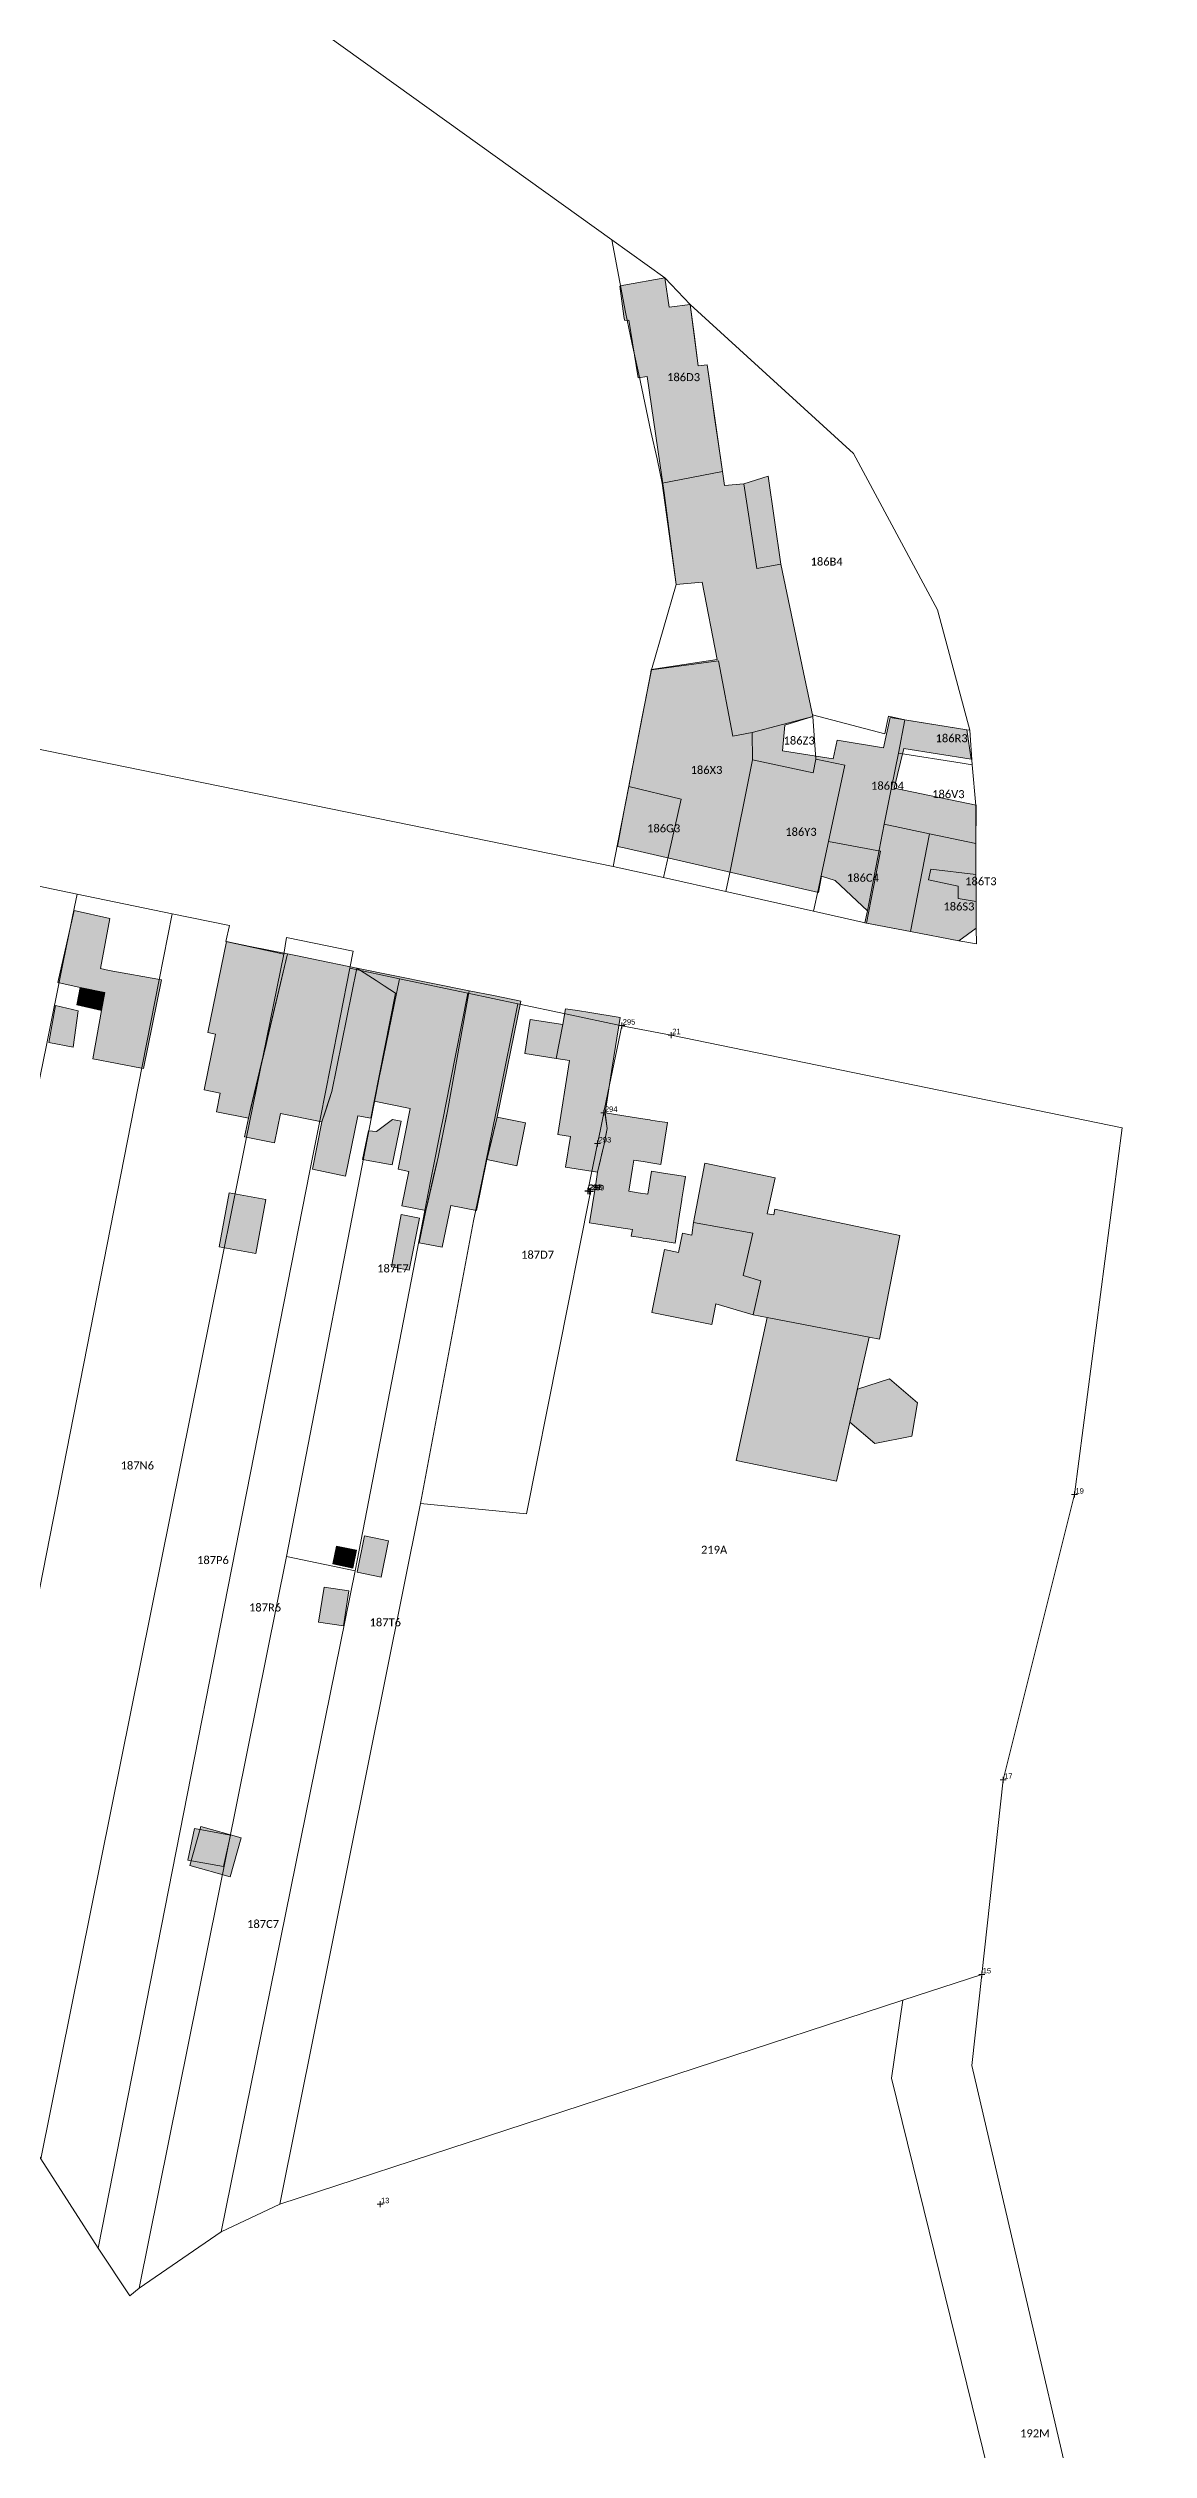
# Model space of a CAD drawing. Header units: metres. Extents: x 113120 to 240396, y 120329 to 242116.
# Drawn here: x 120174.7 to 120284.7, y 121497.3 to 121737.4 of the extents above; entities that cross this region are included whole.
import ezdxf
from ezdxf.enums import TextEntityAlignment as Align

# ---------------------------------------------------------------- set-up
doc = ezdxf.new("R2010")
doc.units = ezdxf.units.M
doc.header["$LTSCALE"] = 3
doc.header["$PDMODE"] = 2
doc.header["$PDSIZE"] = 0.3
doc.layers.get('0').update_dxf_attribs({"lineweight": 0})
for name, color, linetype, lineweight in [('Bpn_CaPa', 78, 'Continuous', 0), ('Bpn_ReBu', 4, 'Continuous', 0), ('Bpt_CaNu', 7, 'Continuous', 0), ('Hachure bâtiment', 11, 'Continuous', 0), ('TopoAlt', 30, 'Continuous', 0), ('TOPOJIS', 5, 'Continuous', 0), ('TopoMat', 5, 'Continuous', 0)]:
    doc.layers.add(name, color=color, linetype=linetype, lineweight=lineweight)
doc.styles.add('Legend', font='')
doc.styles.get("Standard").update_dxf_attribs({"font": 'arial.ttf'})
doc.styles.get('Legend').set_extended_font_data('Calibri')

# ---------------------------------------------------------------- blocks, each defined once
blk = doc.blocks.new('TCPOINT')
at = {"color": 0}
blk.add_point((0, 0), dxfattribs=at)
at = {"layer": 'TopoAlt'}
blk.add_attdef('ALT', text='', height=0.3, dxfattribs=at).set_placement((0.1, -0.1), align=Align.TOP_LEFT)
at = {"layer": 'TopoMat'}
blk.add_attdef('MAT', (0.1, 0.1), '', height=0.3, dxfattribs=at)

msp = doc.modelspace()

# ---------------------------------------------------------------- hatches: boundary and pattern name
at = {"layer": 'Hachure bâtiment'}
h = msp.add_hatch(color=256, dxfattribs=at)
h.dxf.hatch_style = 1
h.paths.add_polyline_path([(120236.79, 121711.55), (120238.9, 121711.8), (120239.7, 121705.68), (120240.59, 121705.77), (120242.3, 121693.72), (120244.25, 121693.88), (120245.54, 121685.4), (120247.95, 121685.85), (120250.22, 121675), (120251.14, 121670.6), (120248.34, 121669.75), (120248.1, 121667.17), (120253.19, 121666.37), (120253.59, 121668.25), (120258.22, 121667.48), (120258.87, 121670.52), (120266.54, 121669.28), (120266.98, 121666.36), (120260.25, 121667.4), (120259.27, 121663.45), (120267.45, 121661.76), (120267.46, 121661.57), (120267.46, 121661.39), (120267.42, 121657.92), (120262.8, 121658.88), (120258.27, 121659.83), (120256.59, 121651.17), (120253.39, 121654.23), (120252.02, 121654.65), (120251.7, 121653), (120232.3, 121657.47), (120231.62, 121657.63), (120232.3, 121661.23), (120234.94, 121675), (120234.99, 121675.32), (120241.59, 121676.32), (120240.07, 121684.05), (120237.5, 121683.8), (120236.27, 121692.97), (120234.59, 121704.6), (120233.7, 121704.48), (120232.75, 121710.23), (120232.34, 121710.2), (120232.3, 121710.4), (120232.27, 121710.63), (120231.85, 121713.63), (120232.27, 121713.72), (120236.35, 121714.48)])
h = msp.add_hatch(color=256, dxfattribs=at)
h.dxf.hatch_style = 1
h.paths.add_polyline_path([(120246.68, 121694.63), (120247.95, 121685.85), (120245.54, 121685.4), (120244.25, 121693.88)], flags=17)
h = msp.add_hatch(color=256, dxfattribs=at)
h.dxf.hatch_style = 1
h.paths.add_polyline_path([(120262.8, 121658.88), (120260.89, 121649.1), (120256.35, 121649.97), (120256.59, 121651.17), (120258.27, 121659.83)])
h = msp.add_hatch(color=256, dxfattribs=at)
h.dxf.hatch_style = 1
h.paths.add_polyline_path([(120267.42, 121657.92), (120267.47, 121649.45), (120265.74, 121648.17), (120260.89, 121649.1), (120262.8, 121658.88)])
h = msp.add_hatch(color=256, dxfattribs=at)
h.dxf.hatch_style = 1
h.paths.add_polyline_path([(120180.9, 121650.4), (120179.95, 121645.43), (120180.81, 121645.2), (120186.05, 121644.28), (120184.25, 121635.42), (120184.04, 121635.46), (120179.19, 121636.39), (120180.06, 121641.22), (120180.4, 121643), (120177.94, 121643.52), (120175.7, 121644), (120177.34, 121651.2)])
h = msp.add_hatch(color=256, dxfattribs=at)
h.dxf.hatch_style = 1
h.paths.add_polyline_path([(120191.45, 121638.85), (120190.69, 121639.01), (120192.54, 121648.11), (120193.3, 121647.96), (120194.9, 121647.63), (120198.65, 121646.87), (120196.64, 121638.42), (120196.5, 121637.83), (120195.18, 121632.29), (120194.74, 121630.46), (120191.55, 121631.1), (120191.92, 121632.96), (120190.32, 121633.28)])
h = msp.add_hatch(color=256, dxfattribs=at)
h.dxf.hatch_style = 1
h.paths.add_polyline_path([(120202.09, 121630.07), (120197.94, 121630.91), (120197.35, 121627.99), (120194.36, 121628.6), (120194.74, 121630.46), (120194.99, 121631.51), (120198.65, 121646.87), (120199.66, 121646.67), (120201.09, 121646.38), (120205.59, 121645.46), (120203.06, 121633.11)])
h = msp.add_hatch(color=256, dxfattribs=at)
h.dxf.hatch_style = 1
h.paths.add_polyline_path([(120209.45, 121642.94), (120207.3, 121632.14), (120206.96, 121630.44), (120205.66, 121630.7), (120204.44, 121624.66), (120201.13, 121625.34), (120202.09, 121630.07), (120202.37, 121630.95), (120202.5, 121631.34), (120203.06, 121633.11), (120205.59, 121645.46), (120207.5, 121644.21), (120208.3, 121643.69)])
h = msp.add_hatch(color=256, dxfattribs=at)
h.dxf.hatch_style = 1
h.paths.add_polyline_path([(120209.45, 121642.94), (120208.3, 121643.69), (120207.5, 121644.21), (120205.59, 121645.46), (120216.81, 121643.18), (120214.63, 121631.16), (120214.53, 121630.67), (120213.69, 121626.54), (120213.25, 121624.61), (120212.48, 121621.22), (120210.08, 121621.7), (120210.78, 121625.12), (120209.69, 121625.34), (120210.92, 121631.41), (120207.3, 121632.14)])
h = msp.add_hatch(color=256, dxfattribs=at)
h.dxf.hatch_style = 1
h.paths.add_polyline_path([(120180.4, 121643), (120180.06, 121641.22), (120177.59, 121641.77), (120177.94, 121643.52)], flags=17)
h = msp.add_hatch(color=256, dxfattribs=at)
h.dxf.hatch_style = 1
h.paths.add_polyline_path([(120218.89, 121627.61), (120218.57, 121626.31), (120217.54, 121621.21), (120214.96, 121621.73), (120214.11, 121617.54), (120211.82, 121618), (120212.48, 121621.22), (120212.7, 121622.19), (120213.69, 121626.54), (120214.63, 121631.16), (120216.81, 121643.18), (120219.22, 121642.7), (120221.96, 121642.14), (120219.61, 121630.55)])
h = msp.add_hatch(color=256, dxfattribs=at)
h.dxf.hatch_style = 1
h.paths.add_polyline_path([(120177.74, 121641.2), (120177.22, 121637.55), (120174.79, 121638.03), (120175.45, 121641.72)])
h = msp.add_hatch(color=256, dxfattribs=at)
h.dxf.hatch_style = 1
h.paths.add_polyline_path([(120222.36, 121636.91), (120222.9, 121640.32), (120226.16, 121639.81), (120225.48, 121636.42)])
h = msp.add_hatch(color=256, dxfattribs=at)
h.dxf.hatch_style = 1
h.paths.add_polyline_path([(120229.64, 121625.06), (120226.44, 121625.57), (120226.92, 121628.63), (120225.66, 121628.83), (120226.83, 121636.21), (120225.48, 121636.42), (120226.16, 121639.81), (120226.41, 121641.4), (120226.9, 121641.32), (120227.61, 121641.21), (120228.87, 121641.01), (120231.88, 121640.53), (120231.09, 121635.54), (120230.38, 121630.99), (120230.44, 121630.55), (120230.59, 121629.43), (120230.33, 121628.1), (120230.29, 121627.86)])
h = msp.add_hatch(color=256, dxfattribs=at)
h.dxf.hatch_style = 1
h.paths.add_polyline_path([(120219.61, 121630.55), (120222.42, 121629.98), (120221.55, 121625.7), (120218.57, 121626.31)])
h = msp.add_hatch(color=256, dxfattribs=at)
h.dxf.hatch_style = 1
h.paths.add_polyline_path([(120238.05, 121622.31), (120237.72, 121620.22), (120237.47, 121618.62), (120237.37, 121617.97), (120234.78, 121618.38), (120234.19, 121618.47), (120233.97, 121618.51), (120233, 121618.66), (120233.11, 121619.31), (120232.18, 121619.45), (120228.84, 121619.98), (120229.43, 121623.67), (120229.64, 121625.06), (120229.85, 121625.97), (120230.03, 121626.76), (120230.29, 121627.86), (120230.59, 121629.43), (120230.38, 121630.99), (120233.91, 121630.43), (120234.84, 121630.28), (120234.96, 121630.26), (120235.81, 121630.13), (120236.61, 121630.01), (120235.95, 121625.83), (120235.15, 121625.95), (120234.18, 121626.11), (120233.25, 121626.25), (120233.12, 121625.46), (120232.76, 121623.14), (120233.69, 121623), (120234.66, 121622.84), (120235.02, 121625.16), (120235.83, 121625.03), (120236.22, 121624.97), (120238.42, 121624.62), (120238.25, 121623.58), (120238.06, 121622.38)])
h = msp.add_hatch(color=256, dxfattribs=at)
h.dxf.hatch_style = 1
h.paths.add_polyline_path([(120209.99, 121630.15), (120209.1, 121625.8), (120206.15, 121626.33), (120206.75, 121629.17), (120207.55, 121629.12), (120209.14, 121630.32)], flags=17)
h = msp.add_hatch(color=256, dxfattribs=at)
h.dxf.hatch_style = 1
h.paths.add_polyline_path([(120247.39, 121624.5), (120246.59, 121620.88), (120247.25, 121620.8), (120247.35, 121621.35), (120259.85, 121618.72), (120257.79, 121608.37), (120256.77, 121608.56), (120246.58, 121610.53), (120245.19, 121610.8), (120245.94, 121614.2), (120244.19, 121614.72), (120245.15, 121618.95), (120239.22, 121620.03), (120240.34, 121625.95)])
h = msp.add_hatch(color=256, dxfattribs=at)
h.dxf.hatch_style = 1
h.paths.add_polyline_path([(120192.83, 121622.99), (120196.48, 121622.32), (120195.48, 121616.91), (120191.83, 121617.58)])
h = msp.add_hatch(color=256, dxfattribs=at)
h.dxf.hatch_style = 1
h.paths.add_polyline_path([(120211.85, 121620.45), (120210.82, 121615.25), (120209.05, 121615.6), (120209.4, 121617.58), (120209.99, 121620.83)])
h = msp.add_hatch(color=256, dxfattribs=at)
h.dxf.hatch_style = 1
h.paths.add_polyline_path([(120245.19, 121610.8), (120241.46, 121611.9), (120241.04, 121609.82), (120235.04, 121611.03), (120235.87, 121615.16), (120236.32, 121617.31), (120237.72, 121617.02), (120238.12, 121618.96), (120239.06, 121618.76), (120239.22, 121620.03), (120245.15, 121618.95), (120244.19, 121614.72), (120245.94, 121614.2)])
h = msp.add_hatch(color=256, dxfattribs=at)
h.dxf.hatch_style = 1
h.paths.add_polyline_path([(120256.77, 121608.56), (120253.5, 121594.17), (120243.47, 121596.23), (120246.58, 121610.53)])
h = msp.add_hatch(color=256, dxfattribs=at)
h.dxf.hatch_style = 1
h.paths.add_polyline_path([(120258.82, 121604.38), (120261.59, 121601.99), (120261.04, 121598.67), (120257.35, 121597.93), (120254.84, 121600.07), (120255.59, 121603.35)])
h = msp.add_hatch(color=256, dxfattribs=at)
h.dxf.hatch_style = 1
h.paths.add_polyline_path([(120205.54, 121587.25), (120205.17, 121585.47), (120203.19, 121585.88), (120203.54, 121587.65)])
h = msp.add_hatch(color=256, dxfattribs=at)
h.dxf.hatch_style = 1
h.paths.add_polyline_path([(120208.75, 121588.2), (120208.02, 121584.57), (120205.6, 121585.05), (120206.35, 121588.68)])
h = msp.add_hatch(color=256, dxfattribs=at)
h.dxf.hatch_style = 1
h.paths.add_polyline_path([(120204.77, 121583.2), (120204.25, 121579.68), (120201.75, 121580.05), (120202.3, 121583.57)])
h = msp.add_hatch(color=256, dxfattribs=at)
h.dxf.hatch_style = 1
h.paths.add_polyline_path([(120192.94, 121558.77), (120192.25, 121555.65), (120188.7, 121556.28), (120189.34, 121559.43)])
h = msp.add_hatch(color=256, dxfattribs=at)
h.dxf.hatch_style = 1
h.paths.add_polyline_path([(120192.92, 121554.61), (120188.89, 121555.74), (120189.98, 121559.62), (120194.01, 121558.49)])

# ---------------------------------------------------------------- linework, layer by layer
at = {"layer": 'Bpn_CaPa'}
msp.add_lwpolyline([(120187.71, 121749.4), (120231.06, 121718.28), (120232.41, 121711.03), (120233.1, 121707.84), (120233.74, 121704.83), (120234.36, 121701.98), (120234.97, 121699.12), (120235.57, 121696.36), (120236.09, 121693.93), (120237.5, 121683.8), (120235.01, 121675.28), (120234.06, 121670.4), (120232.74, 121663.61), (120231.62, 121657.84), (120231.19, 121655.63), (120151.07, 121671.99)], dxfattribs=at)
for points in [[(120231.06, 121718.28), (120236.35, 121714.48), (120238.9, 121711.8), (120239.29, 121708.83), (120239.7, 121705.68), (120240.59, 121705.77), (120240.94, 121703.28), (120241.33, 121700.52), (120241.72, 121697.84), (120242.11, 121695.09), (120236.09, 121693.93), (120235.57, 121696.36), (120234.97, 121699.12), (120234.36, 121701.98), (120233.74, 121704.83), (120233.1, 121707.84), (120232.41, 121711.03), (120231.06, 121718.28)], [(120251.14, 121670.6), (120245.07, 121669), (120243.16, 121668.66), (120241.71, 121676.19), (120235.01, 121675.28), (120237.5, 121683.8), (120236.09, 121693.93), (120242.11, 121695.09), (120241.72, 121697.84), (120241.33, 121700.52), (120240.94, 121703.28), (120240.59, 121705.77), (120239.7, 121705.68), (120239.29, 121708.83), (120238.9, 121711.8), (120255.22, 121696.92), (120263.61, 121681.28), (120266.82, 121669.23), (120266.54, 121669.28), (120260.35, 121670.28), (120258.69, 121670.65), (120258.35, 121668.88), (120251.1, 121670.78), (120251.14, 121670.6)], [(120236.22, 121654.52), (120236.71, 121656.71), (120237.97, 121662.35), (120232.74, 121663.61), (120234.06, 121670.4), (120235.01, 121675.28), (120241.71, 121676.19), (120243.16, 121668.66), (120245.07, 121669), (120245.11, 121666.27), (120242.9, 121655.32), (120242.45, 121653.1), (120236.22, 121654.52)], [(120251.45, 121666.36), (120251.18, 121664.99), (120245.11, 121666.27), (120245.07, 121669), (120251.14, 121670.6), (120251.45, 121666.36)], [(120259.7, 121666.96), (120258.99, 121663.52), (120258.27, 121659.83), (120262.81, 121658.88), (120260.89, 121649.1), (120256.52, 121649.95), (120256.75, 121651.14), (120257.89, 121657.14), (120252.7, 121658.11), (120254.33, 121665.75), (120251.45, 121666.36), (120251.14, 121670.6), (120251.1, 121670.78), (120258.35, 121668.88), (120258.69, 121670.65), (120260.35, 121670.28), (120259.7, 121666.96)], [(120259.7, 121666.96), (120260.35, 121670.28), (120266.54, 121669.28), (120266.82, 121669.23), (120267.07, 121665.77), (120266.08, 121665.93), (120259.7, 121666.96)], [(120259.7, 121666.96), (120266.08, 121665.93), (120267.07, 121665.77), (120267.43, 121661.72), (120267.43, 121657.92), (120262.81, 121658.88), (120258.27, 121659.83), (120258.99, 121663.52), (120259.7, 121666.96)], [(120252.7, 121658.11), (120251.94, 121654.54), (120251.7, 121653.43), (120251.21, 121651.14), (120242.45, 121653.1), (120242.9, 121655.32), (120245.11, 121666.27), (120251.18, 121664.99), (120251.45, 121666.36), (120254.33, 121665.75), (120252.7, 121658.11)], [(120236.22, 121654.52), (120231.19, 121655.63), (120231.62, 121657.84), (120232.74, 121663.61), (120237.97, 121662.35), (120236.71, 121656.71), (120236.22, 121654.52)], [(120252.7, 121658.11), (120257.89, 121657.14), (120256.75, 121651.14), (120256.52, 121649.95), (120256.36, 121649.98), (120251.21, 121651.14), (120251.7, 121653.43), (120251.94, 121654.54), (120252.7, 121658.11)], [(120267.43, 121657.92), (120267.44, 121654.82), (120262.94, 121655.35), (120262.71, 121654.27), (120265.65, 121653.66), (120265.68, 121652.42), (120267.46, 121652.12), (120267.47, 121649.45), (120267.49, 121647.89), (120265.74, 121648.17), (120260.89, 121649.1), (120262.81, 121658.88), (120267.43, 121657.92)], [(120157.04, 121604.73), (120161.96, 121630.27), (120163.6, 121638.8), (120166.5, 121653.85), (120166.75, 121655.13), (120177.62, 121652.86), (120177.36, 121651.59), (120176.24, 121646.06), (120174.56, 121637.74), (120173.04, 121630.24), (120167.45, 121602.61), (120157.04, 121604.73)], [(120267.46, 121652.12), (120265.68, 121652.42), (120265.65, 121653.66), (120262.71, 121654.27), (120262.94, 121655.35), (120267.44, 121654.82), (120267.46, 121652.68), (120267.46, 121652.12)], [(120149.91, 121606.18), (120151.06, 121605.94), (120150.11, 121601.55), (120168.43, 121597.82), (120169.39, 121602.21), (120167.45, 121602.61), (120173.04, 121630.24), (120174.56, 121637.74), (120176.24, 121646.06), (120177.36, 121651.59), (120177.62, 121652.86), (120187.12, 121650.89), (120185.82, 121644.29), (120183.33, 121631.59), (120170.19, 121564.62), (120143.37, 121570.94), (120149.91, 121606.18)], [(120174.01, 121526.4), (120165.67, 121540.08), (120170.19, 121564.62), (120183.33, 121631.59), (120185.82, 121644.29), (120187.12, 121650.89), (120192.84, 121649.71), (120192.48, 121648.1), (120198.27, 121646.86), (120194.5, 121628.39), (120193.21, 121621.92), (120191.99, 121615.79), (120174.01, 121526.4)], [(120179.74, 121517.48), (120174.01, 121526.4), (120191.99, 121615.79), (120193.21, 121621.92), (120194.5, 121628.39), (120198.27, 121646.86), (120198.53, 121648.52), (120205.21, 121647.14), (120204.88, 121645.45), (120202.94, 121635.6), (120201.94, 121630.53), (120200.88, 121625.18), (120179.74, 121517.48)], [(120183.81, 121513.47), (120182.88, 121512.71), (120179.74, 121517.48), (120200.88, 121625.18), (120201.94, 121630.53), (120202.94, 121635.6), (120204.88, 121645.45), (120209.85, 121644.39), (120207.96, 121635.3), (120207.84, 121634.69), (120198.53, 121586.62), (120183.81, 121513.47)], [(120221.67, 121641.9), (120219.78, 121632.42), (120218.18, 121624.6), (120217.24, 121620.2), (120211.93, 121591.94), (120197.89, 121521.87), (120192.03, 121519.12), (120205.41, 121585.2), (120212.94, 121624.17), (120213.17, 121625.33), (120213.97, 121629.34), (120214.13, 121630.13), (120214.91, 121634.03), (120216.68, 121642.94), (120221.67, 121641.9)], [(120209.85, 121644.39), (120216.68, 121642.94), (120214.91, 121634.03), (120214.13, 121630.13), (120213.97, 121629.34), (120213.17, 121625.33), (120212.94, 121624.17), (120205.41, 121585.2), (120198.53, 121586.62), (120207.84, 121634.69), (120207.96, 121635.3), (120209.85, 121644.39)], [(120221.67, 121641.9), (120226.41, 121640.88), (120232.05, 121639.7), (120230.34, 121631.37), (120230.26, 121630.98), (120229.89, 121629.16), (120229.63, 121627.93), (120229.42, 121626.91), (120228.66, 121623.19), (120228.93, 121623.13), (120228.85, 121622.75), (120222.53, 121590.89), (120211.93, 121591.94), (120217.24, 121620.2), (120218.18, 121624.6), (120219.78, 121632.42), (120221.67, 121641.9)], [(120197.89, 121521.87), (120211.93, 121591.94), (120222.53, 121590.89), (120228.85, 121622.75), (120228.93, 121623.13), (120228.66, 121623.19), (120229.42, 121626.91), (120229.63, 121627.93), (120229.89, 121629.16), (120230.26, 121630.98), (120230.34, 121631.37), (120232.05, 121639.7), (120237, 121638.75), (120282.05, 121629.47), (120277.29, 121592.82), (120270.16, 121564.31), (120268.02, 121544.85), (120260.13, 121542.27), (120197.89, 121521.87)], [(120183.81, 121513.47), (120198.53, 121586.62), (120205.41, 121585.2), (120192.03, 121519.12), (120183.81, 121513.47)], [(120280.23, 121393.99), (120274.12, 121392.62), (120276.64, 121434.4), (120276.51, 121450.28), (120275.12, 121468.95), (120259, 121534.48), (120260.13, 121542.27), (120268.02, 121544.85), (120267.02, 121535.75), (120282.44, 121469.5), (120284.73, 121451.53), (120283.58, 121435.02), (120280.23, 121393.99)]]:
    msp.add_lwpolyline(points, close=True, dxfattribs=at)
at = {"layer": 'Bpn_ReBu'}
for points in [[(120236.79, 121711.55), (120238.9, 121711.8), (120239.7, 121705.68), (120240.59, 121705.77), (120242.3, 121693.72), (120244.25, 121693.88), (120245.54, 121685.4), (120247.95, 121685.85), (120250.22, 121675), (120251.14, 121670.6), (120248.34, 121669.75), (120248.1, 121667.17), (120253.19, 121666.37), (120253.59, 121668.25), (120258.22, 121667.48), (120258.87, 121670.52), (120266.54, 121669.28), (120266.98, 121666.36), (120260.25, 121667.4), (120259.27, 121663.45), (120267.45, 121661.76), (120267.46, 121661.57), (120267.46, 121661.39), (120267.42, 121657.92), (120262.8, 121658.88), (120258.27, 121659.83), (120256.59, 121651.17), (120253.39, 121654.23), (120252.02, 121654.65), (120251.7, 121653), (120232.3, 121657.47), (120231.62, 121657.63), (120232.3, 121661.23), (120234.94, 121675), (120234.99, 121675.32), (120241.59, 121676.32), (120240.07, 121684.05), (120237.5, 121683.8), (120236.27, 121692.97), (120234.59, 121704.6), (120233.7, 121704.48), (120232.75, 121710.23), (120232.34, 121710.2), (120232.3, 121710.4), (120232.27, 121710.63), (120231.85, 121713.63), (120232.27, 121713.72), (120236.35, 121714.48), (120236.79, 121711.55)], [(120246.68, 121694.63), (120247.95, 121685.85), (120245.54, 121685.4), (120244.25, 121693.88), (120246.68, 121694.63)], [(120262.8, 121658.88), (120260.89, 121649.1), (120256.35, 121649.97), (120256.59, 121651.17), (120258.27, 121659.83), (120262.8, 121658.88)], [(120267.42, 121657.92), (120267.47, 121649.45), (120265.74, 121648.17), (120260.89, 121649.1), (120262.8, 121658.88), (120267.42, 121657.92)], [(120180.9, 121650.4), (120179.95, 121645.43), (120180.81, 121645.2), (120186.05, 121644.28), (120184.25, 121635.42), (120184.04, 121635.46), (120179.19, 121636.39), (120180.06, 121641.22), (120180.4, 121643), (120177.94, 121643.52), (120175.7, 121644), (120177.34, 121651.2), (120180.9, 121650.4)], [(120191.45, 121638.85), (120190.69, 121639.01), (120192.54, 121648.11), (120193.3, 121647.96), (120194.9, 121647.63), (120198.65, 121646.87), (120196.64, 121638.42), (120196.5, 121637.83), (120195.18, 121632.29), (120194.74, 121630.46), (120191.55, 121631.1), (120191.92, 121632.96), (120190.32, 121633.28), (120191.45, 121638.85)], [(120202.09, 121630.07), (120197.94, 121630.91), (120197.35, 121627.99), (120194.36, 121628.6), (120194.74, 121630.46), (120194.99, 121631.51), (120198.65, 121646.87), (120199.66, 121646.67), (120201.09, 121646.38), (120205.59, 121645.46), (120203.06, 121633.11), (120202.09, 121630.07)], [(120209.45, 121642.94), (120207.3, 121632.14), (120206.96, 121630.44), (120205.66, 121630.7), (120204.44, 121624.66), (120201.13, 121625.34), (120202.09, 121630.07), (120202.37, 121630.95), (120202.5, 121631.34), (120203.06, 121633.11), (120205.59, 121645.46), (120207.5, 121644.21), (120208.3, 121643.69), (120209.45, 121642.94)], [(120209.45, 121642.94), (120208.3, 121643.69), (120207.5, 121644.21), (120205.59, 121645.46), (120216.81, 121643.18), (120214.63, 121631.16), (120214.53, 121630.67), (120213.69, 121626.54), (120213.25, 121624.61), (120212.48, 121621.22), (120210.08, 121621.7), (120210.78, 121625.12), (120209.69, 121625.34), (120210.92, 121631.41), (120207.3, 121632.14), (120209.45, 121642.94)], [(120180.4, 121643), (120180.06, 121641.22), (120177.59, 121641.77), (120177.94, 121643.52), (120180.4, 121643)], [(120218.89, 121627.61), (120218.57, 121626.31), (120217.54, 121621.21), (120214.96, 121621.73), (120214.11, 121617.54), (120211.82, 121618), (120212.48, 121621.22), (120212.7, 121622.19), (120213.69, 121626.54), (120214.63, 121631.16), (120216.81, 121643.18), (120219.22, 121642.7), (120221.96, 121642.14), (120219.61, 121630.55), (120218.89, 121627.61)], [(120177.74, 121641.2), (120177.22, 121637.55), (120174.79, 121638.03), (120175.45, 121641.72), (120177.74, 121641.2)], [(120222.36, 121636.91), (120222.9, 121640.32), (120226.16, 121639.81), (120225.48, 121636.42), (120222.36, 121636.91)], [(120229.64, 121625.06), (120226.44, 121625.57), (120226.92, 121628.63), (120225.66, 121628.83), (120226.83, 121636.21), (120225.48, 121636.42), (120226.16, 121639.81), (120226.41, 121641.4), (120226.9, 121641.32), (120227.61, 121641.21), (120228.87, 121641.01), (120231.88, 121640.53), (120231.09, 121635.54), (120230.38, 121630.99), (120230.44, 121630.55), (120230.59, 121629.43), (120230.33, 121628.1), (120230.29, 121627.86), (120229.64, 121625.06)], [(120219.61, 121630.55), (120222.42, 121629.98), (120221.55, 121625.7), (120218.57, 121626.31), (120219.61, 121630.55)], [(120238.05, 121622.31), (120237.72, 121620.22), (120237.47, 121618.62), (120237.37, 121617.97), (120234.78, 121618.38), (120234.19, 121618.47), (120233.97, 121618.51), (120233, 121618.66), (120233.11, 121619.31), (120232.18, 121619.45), (120228.84, 121619.98), (120229.43, 121623.67), (120229.64, 121625.06), (120229.85, 121625.97), (120230.03, 121626.76), (120230.29, 121627.86), (120230.59, 121629.43), (120230.38, 121630.99), (120233.91, 121630.43), (120234.84, 121630.28), (120234.96, 121630.26), (120235.81, 121630.13), (120236.61, 121630.01), (120235.95, 121625.83), (120235.15, 121625.95), (120234.18, 121626.11), (120233.25, 121626.25), (120233.12, 121625.46), (120232.76, 121623.14), (120233.69, 121623), (120234.66, 121622.84), (120235.02, 121625.16), (120235.83, 121625.03), (120236.22, 121624.97), (120238.42, 121624.62), (120238.25, 121623.58), (120238.06, 121622.38), (120238.05, 121622.31)], [(120209.99, 121630.15), (120209.1, 121625.8), (120206.15, 121626.33), (120206.75, 121629.17), (120207.55, 121629.12), (120209.14, 121630.32), (120209.99, 121630.15)], [(120247.39, 121624.5), (120246.59, 121620.88), (120247.25, 121620.8), (120247.35, 121621.35), (120259.85, 121618.72), (120257.79, 121608.37), (120256.77, 121608.56), (120246.58, 121610.53), (120245.19, 121610.8), (120245.94, 121614.2), (120244.19, 121614.72), (120245.15, 121618.95), (120239.22, 121620.03), (120240.34, 121625.95), (120247.39, 121624.5)], [(120192.83, 121622.99), (120196.48, 121622.32), (120195.48, 121616.91), (120191.83, 121617.58), (120192.83, 121622.99)], [(120211.85, 121620.45), (120210.82, 121615.25), (120209.05, 121615.6), (120209.4, 121617.58), (120209.99, 121620.83), (120211.85, 121620.45)], [(120245.19, 121610.8), (120241.46, 121611.9), (120241.04, 121609.82), (120235.04, 121611.03), (120235.87, 121615.16), (120236.32, 121617.31), (120237.72, 121617.02), (120238.12, 121618.96), (120239.06, 121618.76), (120239.22, 121620.03), (120245.15, 121618.95), (120244.19, 121614.72), (120245.94, 121614.2), (120245.19, 121610.8)], [(120256.77, 121608.56), (120253.5, 121594.17), (120243.47, 121596.23), (120246.58, 121610.53), (120256.77, 121608.56)], [(120258.82, 121604.38), (120261.59, 121601.99), (120261.04, 121598.67), (120257.35, 121597.93), (120254.84, 121600.07), (120255.59, 121603.35), (120258.82, 121604.38)], [(120205.54, 121587.25), (120205.17, 121585.47), (120203.19, 121585.88), (120203.54, 121587.65), (120205.54, 121587.25)], [(120208.75, 121588.2), (120208.02, 121584.57), (120205.6, 121585.05), (120206.35, 121588.68), (120208.75, 121588.2)], [(120204.77, 121583.2), (120204.25, 121579.68), (120201.75, 121580.05), (120202.3, 121583.57), (120204.77, 121583.2)], [(120192.94, 121558.77), (120192.25, 121555.65), (120188.7, 121556.28), (120189.34, 121559.43), (120192.94, 121558.77)], [(120192.92, 121554.61), (120188.89, 121555.74), (120189.98, 121559.62), (120194.01, 121558.49), (120192.92, 121554.61)]]:
    msp.add_lwpolyline(points, close=True, dxfattribs=at)

# ---------------------------------------------------------------- block references
at = {"layer": 'TOPOJIS'}
ref = msp.add_blockref('TCPOINT', (120232.05, 121639.71), dxfattribs=at)
ref.add_attrib('MAT', '295', (120232.15, 121639.81), dxfattribs={"layer": 'TopoMat', "height": 0.54})
ref = msp.add_blockref('TCPOINT', (120237, 121638.75), dxfattribs=at)
ref.add_attrib('MAT', '21', (120237.1, 121638.85), dxfattribs={"layer": 'TopoMat', "height": 0.54})
ref = msp.add_blockref('TCPOINT', (120230.26, 121630.98), dxfattribs=at)
ref.add_attrib('MAT', '294', (120230.36, 121631.08), dxfattribs={"layer": 'TopoMat', "height": 0.54})
ref = msp.add_blockref('TCPOINT', (120229.64, 121627.92), dxfattribs=at)
ref.add_attrib('MAT', '293', (120229.74, 121628.02), dxfattribs={"layer": 'TopoMat', "height": 0.54})
ref = msp.add_blockref('TCPOINT', (120228.67, 121623.19), dxfattribs=at)
ref.add_attrib('MAT', '292', (120228.77, 121623.29), dxfattribs={"layer": 'TopoMat', "height": 0.54})
ref = msp.add_blockref('TCPOINT', (120228.67, 121623.17), dxfattribs=at)
ref.add_attrib('MAT', '291', (120228.77, 121623.27), dxfattribs={"layer": 'TopoMat', "height": 0.54})
ref = msp.add_blockref('TCPOINT', (120228.79, 121623.17), dxfattribs=at)
ref.add_attrib('MAT', '290', (120228.89, 121623.27), dxfattribs={"layer": 'TopoMat', "height": 0.54})
ref = msp.add_blockref('TCPOINT', (120228.93, 121623.13), dxfattribs=at)
ref.add_attrib('MAT', '289', (120229.03, 121623.23), dxfattribs={"layer": 'TopoMat', "height": 0.54})
ref = msp.add_blockref('TCPOINT', (120277.29, 121592.82), dxfattribs=at)
ref.add_attrib('MAT', '19', (120277.39, 121592.92), dxfattribs={"layer": 'TopoMat', "height": 0.54})
ref = msp.add_blockref('TCPOINT', (120270.16, 121564.31), dxfattribs=at)
ref.add_attrib('MAT', '17', (120270.26, 121564.41), dxfattribs={"layer": 'TopoMat', "height": 0.54})
ref = msp.add_blockref('TCPOINT', (120268.02, 121544.85), dxfattribs=at)
ref.add_attrib('MAT', '15', (120268.12, 121544.95), dxfattribs={"layer": 'TopoMat', "height": 0.54})
ref = msp.add_blockref('TCPOINT', (120207.89, 121521.87), dxfattribs=at)
ref.add_attrib('MAT', '13', (120207.99, 121521.97), dxfattribs={"layer": 'TopoMat', "height": 0.54})

# ---------------------------------------------------------------- texts
at = {"layer": 'Bpt_CaNu', "char_height": 0.8, "attachment_point": 7, "style": 'Legend'}
for s, insert in [('186D3', (120236.58, 121704.13)), ('186B4', (120250.92, 121685.69)), ('186R3', (120263.41, 121668.03)), ('186Z3', (120248.22, 121667.8)), ('186X3', (120238.93, 121664.86)), ('186D4', (120256.96, 121663.28)), ('186V3', (120263.07, 121662.44)), ('186G3', (120234.58, 121659.02)), ('186Y3', (120248.39, 121658.67)), ('186C4', (120254.55, 121654.08)), ('186T3', (120266.37, 121653.73)), ('186S3', (120264.19, 121651.21)), ('187D7', (120221.99, 121616.39)), ('187E7', (120207.61, 121615.02)), ('187N6', (120181.97, 121595.32)), ('219A', (120239.97, 121586.9)), ('187P6', (120189.61, 121585.86)), ('187R6', (120194.8, 121581.12)), ('187T6', (120206.85, 121579.64)), ('187C7', (120194.61, 121549.48)), ('192M', (120271.86, 121498.56))]:
    msp.add_mtext(s, dxfattribs=dict(at, insert=insert))

doc.saveas('drawing.dxf')
